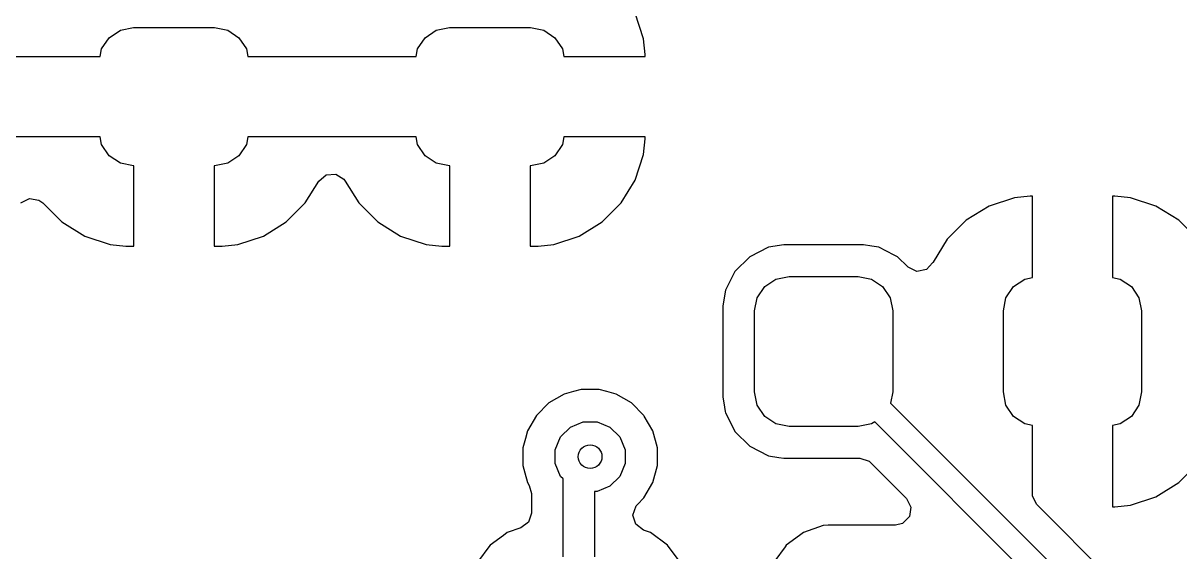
# Model space of a CAD drawing. Extents: x 2.09 to 4.51, y -4.8 to -2.93.
# Drawn here: x 3.4191 to 3.7074, y -3.5696 to -3.4379 of the extents above; entities that cross this region are included whole.
import ezdxf

# ---------------------------------------------------------------- set-up
doc = ezdxf.new("R2010")
doc.units = 0
doc.header["$MEASUREMENT"] = 0
doc.layers.add('BLACK', color=7, linetype='CONTINUOUS')

msp = doc.modelspace()

# ---------------------------------------------------------------- linework, layer by layer
at = {"layer": 'BLACK', "linetype": 'CONTINUOUS'}
for p, q in [((3.57373, -3.44176), (3.57163, -3.43541)), ((3.44331, -3.43963), (3.4466, -3.43898)), ((3.4466, -3.43898), (3.46678, -3.43898)), ((3.46678, -3.43898), (3.47008, -3.43963)), ((3.52205, -3.43963), (3.52534, -3.43898)), ((3.52534, -3.43898), (3.54552, -3.43898)), ((3.54552, -3.43898), (3.54882, -3.43963)), ((3.43865, -3.44429), (3.44051, -3.4415)), ((3.44051, -3.4415), (3.44331, -3.43963)), ((3.47008, -3.43963), (3.47287, -3.4415)), ((3.47287, -3.4415), (3.47474, -3.44429)), ((3.51739, -3.44429), (3.51925, -3.4415)), ((3.51925, -3.4415), (3.52205, -3.43963)), ((3.54882, -3.43963), (3.55161, -3.4415)), ((3.55161, -3.4415), (3.55348, -3.44429)), ((3.57413, -3.44568), (3.57373, -3.44176)), ((3.57373, -3.44176), (3.57373, -3.44176)), ((3.43827, -3.4462), (3.43865, -3.44429)), ((3.47474, -3.44429), (3.47512, -3.4462)), ((3.51701, -3.4462), (3.51739, -3.44429)), ((3.55348, -3.44429), (3.55386, -3.4462)), ((3.40425, -3.4462), (3.43827, -3.4462)), ((3.47512, -3.4462), (3.51701, -3.4462)), ((3.55386, -3.4462), (3.57413, -3.4462)), ((3.57413, -3.4462), (3.57413, -3.44568)), ((3.57413, -3.4462), (3.57413, -3.4462)), ((3.43827, -3.4662), (3.40425, -3.4662)), ((3.43865, -3.46811), (3.43827, -3.4662)), ((3.44051, -3.4709), (3.43865, -3.46811)), ((3.47474, -3.46811), (3.47287, -3.4709)), ((3.47512, -3.4662), (3.47474, -3.46811)), ((3.51701, -3.4662), (3.47512, -3.4662)), ((3.51739, -3.46811), (3.51701, -3.4662)), ((3.51925, -3.4709), (3.51739, -3.46811)), ((3.55348, -3.46811), (3.55161, -3.4709)), ((3.55386, -3.4662), (3.55348, -3.46811)), ((3.57413, -3.4662), (3.55386, -3.4662)), ((3.57373, -3.47064), (3.57413, -3.46672)), ((3.57413, -3.46672), (3.57413, -3.4662)), ((3.57413, -3.4662), (3.57413, -3.4662)), ((3.44331, -3.47277), (3.44051, -3.4709)), ((3.47287, -3.4709), (3.47008, -3.47277)), ((3.52205, -3.47277), (3.51925, -3.4709)), ((3.55161, -3.4709), (3.54882, -3.47277)), ((3.57163, -3.47699), (3.57373, -3.47064)), ((3.4466, -3.47343), (3.44331, -3.47277)), ((3.44669, -3.47343), (3.4466, -3.47343)), ((3.44669, -3.49343), (3.44669, -3.47343)), ((3.46678, -3.47343), (3.46669, -3.47343)), ((3.46669, -3.47343), (3.46669, -3.49343)), ((3.47008, -3.47277), (3.46678, -3.47343)), ((3.52534, -3.47343), (3.52205, -3.47277)), ((3.52543, -3.47343), (3.52534, -3.47343)), ((3.52543, -3.49343), (3.52543, -3.47343)), ((3.54552, -3.47343), (3.54543, -3.47343)), ((3.54543, -3.47343), (3.54543, -3.49343)), ((3.54882, -3.47277), (3.54552, -3.47343)), ((3.49275, -3.47722), (3.49458, -3.47566)), ((3.49458, -3.47566), (3.49698, -3.47548)), ((3.49698, -3.47548), (3.49903, -3.47674)), ((3.49903, -3.47674), (3.49938, -3.47722)), ((3.48938, -3.48268), (3.49275, -3.47722)), ((3.49938, -3.47722), (3.50275, -3.48268)), ((3.56812, -3.48268), (3.57163, -3.47699)), ((3.4185, -3.48269), (3.42065, -3.48159)), ((3.42065, -3.48159), (3.42303, -3.48197)), ((3.42303, -3.48197), (3.42402, -3.48269)), ((3.66617, -3.48138), (3.65982, -3.48349)), ((3.67009, -3.48098), (3.66617, -3.48138)), ((3.66617, -3.48138), (3.66617, -3.48138)), ((3.67061, -3.48098), (3.67009, -3.48098)), ((3.67061, -3.50126), (3.67061, -3.48098)), ((3.67061, -3.48098), (3.67061, -3.48098)), ((3.67061, -3.48098), (3.67061, -3.48098)), ((3.69113, -3.48098), (3.69061, -3.48098)), ((3.69061, -3.48098), (3.69061, -3.48098)), ((3.69061, -3.48098), (3.69061, -3.50126)), ((3.69505, -3.48138), (3.69113, -3.48098)), ((3.7014, -3.48349), (3.69505, -3.48138)), ((3.42402, -3.48269), (3.42874, -3.48741)), ((3.48465, -3.48741), (3.48938, -3.48268)), ((3.48938, -3.48268), (3.48938, -3.48268)), ((3.50275, -3.48268), (3.50275, -3.48268)), ((3.50275, -3.48268), (3.50748, -3.48741)), ((3.56339, -3.48741), (3.56812, -3.48268)), ((3.65982, -3.48349), (3.65413, -3.487)), ((3.70709, -3.487), (3.7014, -3.48349)), ((3.42874, -3.48741), (3.43443, -3.49092)), ((3.47896, -3.49092), (3.48465, -3.48741)), ((3.50748, -3.48741), (3.51317, -3.49092)), ((3.5577, -3.49092), (3.56339, -3.48741)), ((3.65413, -3.487), (3.6494, -3.49173)), ((3.71182, -3.49173), (3.70709, -3.487)), ((3.43443, -3.49092), (3.44078, -3.49302)), ((3.47261, -3.49302), (3.47896, -3.49092)), ((3.51317, -3.49092), (3.51952, -3.49302)), ((3.55135, -3.49302), (3.5577, -3.49092)), ((3.44078, -3.49302), (3.4447, -3.49343)), ((3.4447, -3.49343), (3.44669, -3.49343)), ((3.46669, -3.49343), (3.46669, -3.49343)), ((3.46669, -3.49343), (3.46869, -3.49343)), ((3.46869, -3.49343), (3.47261, -3.49302)), ((3.47261, -3.49302), (3.47261, -3.49302)), ((3.51952, -3.49302), (3.52344, -3.49343)), ((3.52344, -3.49343), (3.52543, -3.49343)), ((3.54543, -3.49343), (3.54543, -3.49343)), ((3.54543, -3.49343), (3.54743, -3.49343)), ((3.54743, -3.49343), (3.55135, -3.49302)), ((3.55135, -3.49302), (3.55135, -3.49302)), ((3.60483, -3.4937), (3.60017, -3.49608)), ((3.60869, -3.49309), (3.60483, -3.4937)), ((3.60483, -3.4937), (3.60483, -3.4937)), ((3.62851, -3.49309), (3.60869, -3.49309)), ((3.60869, -3.49309), (3.60869, -3.49309)), ((3.63064, -3.49343), (3.62851, -3.49309)), ((3.62851, -3.49309), (3.62851, -3.49309)), ((3.63238, -3.4937), (3.63064, -3.49343)), ((3.6362, -3.49565), (3.63238, -3.4937)), ((3.63238, -3.4937), (3.63238, -3.4937)), ((3.6494, -3.49173), (3.64589, -3.49742)), ((3.60017, -3.49608), (3.59647, -3.49977)), ((3.63704, -3.49608), (3.6362, -3.49565)), ((3.63957, -3.49861), (3.63704, -3.49608)), ((3.59647, -3.49977), (3.5941, -3.50443)), ((3.63966, -3.4987), (3.63957, -3.49861)), ((3.64185, -3.49972), (3.63966, -3.4987)), ((3.64421, -3.49926), (3.64185, -3.49972)), ((3.64575, -3.49761), (3.64421, -3.49926)), ((3.64577, -3.49762), (3.64575, -3.49761)), ((3.64582, -3.49753), (3.64577, -3.49762)), ((3.64586, -3.4975), (3.64582, -3.49753)), ((3.64589, -3.49742), (3.64586, -3.4975)), ((3.6039, -3.50351), (3.60669, -3.50164)), ((3.60669, -3.50164), (3.60999, -3.50098)), ((3.60999, -3.50098), (3.62721, -3.50098)), ((3.62721, -3.50098), (3.63051, -3.50164)), ((3.63051, -3.50164), (3.6333, -3.50351)), ((3.66591, -3.50351), (3.6687, -3.50164)), ((3.6687, -3.50164), (3.67061, -3.50126)), ((3.69061, -3.50126), (3.69252, -3.50164)), ((3.69252, -3.50164), (3.69531, -3.50351)), ((3.5941, -3.50443), (3.59348, -3.5083)), ((3.5941, -3.50443), (3.5941, -3.50443)), ((3.60203, -3.5063), (3.6039, -3.50351)), ((3.6333, -3.50351), (3.63517, -3.5063)), ((3.66404, -3.5063), (3.66591, -3.50351)), ((3.69531, -3.50351), (3.69718, -3.5063)), ((3.59348, -3.5083), (3.59348, -3.53107)), ((3.60138, -3.5096), (3.60203, -3.5063)), ((3.63517, -3.5063), (3.63583, -3.5096)), ((3.66339, -3.5096), (3.66404, -3.5063)), ((3.69718, -3.5063), (3.69783, -3.5096)), ((3.60138, -3.52977), (3.60138, -3.5096)), ((3.63583, -3.5096), (3.63583, -3.52977)), ((3.66339, -3.52977), (3.66339, -3.5096)), ((3.69783, -3.5096), (3.69783, -3.52977)), ((3.55394, -3.53029), (3.55012, -3.53249)), ((3.55626, -3.52966), (3.55394, -3.53029)), ((3.5582, -3.52914), (3.55626, -3.52966)), ((3.56261, -3.52914), (3.5582, -3.52914)), ((3.56455, -3.52966), (3.56261, -3.52914)), ((3.56687, -3.53029), (3.56455, -3.52966)), ((3.57069, -3.53249), (3.56687, -3.53029)), ((3.56687, -3.53029), (3.56687, -3.53029)), ((3.59348, -3.53107), (3.59371, -3.53249)), ((3.60203, -3.53307), (3.60138, -3.52977)), ((3.63583, -3.52977), (3.63528, -3.53254)), ((3.66404, -3.53307), (3.66339, -3.52977)), ((3.69783, -3.52977), (3.69718, -3.53307)), ((3.55012, -3.53249), (3.547, -3.53561)), ((3.57381, -3.53561), (3.57069, -3.53249)), ((3.57069, -3.53249), (3.57069, -3.53249)), ((3.59371, -3.53249), (3.59405, -3.53463)), ((3.6039, -3.53586), (3.60203, -3.53307)), ((3.63528, -3.53254), (3.69113, -3.58839)), ((3.66591, -3.53586), (3.66404, -3.53307)), ((3.69718, -3.53307), (3.69531, -3.53586)), ((3.547, -3.53561), (3.54479, -3.53943)), ((3.55548, -3.53853), (3.55868, -3.53721)), ((3.55868, -3.53721), (3.56213, -3.53721)), ((3.56213, -3.53721), (3.56533, -3.53853)), ((3.5739, -3.53577), (3.57381, -3.53561)), ((3.57601, -3.53943), (3.5739, -3.53577)), ((3.59405, -3.53463), (3.5941, -3.53494)), ((3.5941, -3.53494), (3.5941, -3.53494)), ((3.5941, -3.53494), (3.59628, -3.53922)), ((3.60669, -3.53773), (3.6039, -3.53586)), ((3.63131, -3.5372), (3.63051, -3.53773)), ((3.68593, -3.59182), (3.63131, -3.5372)), ((3.6687, -3.53773), (3.66591, -3.53586)), ((3.69531, -3.53586), (3.69252, -3.53773)), ((3.54479, -3.53943), (3.54427, -3.5414)), ((3.55304, -3.54097), (3.55548, -3.53853)), ((3.56533, -3.53853), (3.56777, -3.54097)), ((3.57716, -3.54369), (3.57601, -3.53943)), ((3.57601, -3.53943), (3.57601, -3.53943)), ((3.57601, -3.53943), (3.57601, -3.53943)), ((3.59628, -3.53922), (3.59647, -3.5396)), ((3.59647, -3.5396), (3.60017, -3.54329)), ((3.60999, -3.53839), (3.60669, -3.53773)), ((3.62721, -3.53839), (3.60999, -3.53839)), ((3.63051, -3.53773), (3.62721, -3.53839)), ((3.67061, -3.53811), (3.6687, -3.53773)), ((3.67061, -3.55509), (3.67061, -3.53811)), ((3.69252, -3.53773), (3.69061, -3.53811)), ((3.69061, -3.53811), (3.69061, -3.55839)), ((3.54427, -3.5414), (3.54365, -3.54369)), ((3.55172, -3.54417), (3.55304, -3.54097)), ((3.56777, -3.54097), (3.56909, -3.54417)), ((3.54365, -3.54369), (3.54365, -3.5481)), ((3.55172, -3.54762), (3.55172, -3.54417)), ((3.56909, -3.54417), (3.56909, -3.54762)), ((3.57716, -3.5481), (3.57716, -3.54369)), ((3.60017, -3.54329), (3.60483, -3.54567)), ((3.60483, -3.54567), (3.60745, -3.54608)), ((3.54365, -3.5481), (3.54415, -3.54996)), ((3.55304, -3.55082), (3.55172, -3.54762)), ((3.56909, -3.54762), (3.56777, -3.55082)), ((3.57601, -3.55236), (3.57716, -3.5481)), ((3.60745, -3.54608), (3.60869, -3.54628)), ((3.60869, -3.54628), (3.62761, -3.54628)), ((3.62761, -3.54628), (3.6299, -3.54702)), ((3.6299, -3.54702), (3.63037, -3.54742)), ((3.63037, -3.54742), (3.63927, -3.55632)), ((3.70709, -3.55237), (3.71182, -3.54764)), ((3.54415, -3.54996), (3.54479, -3.55236)), ((3.55364, -3.55142), (3.55304, -3.55082)), ((3.55364, -3.57087), (3.55364, -3.55142)), ((3.56777, -3.55082), (3.56533, -3.55326)), ((3.54479, -3.55236), (3.54479, -3.55236)), ((3.54479, -3.55236), (3.54523, -3.55311)), ((3.54523, -3.55311), (3.54575, -3.55506)), ((3.56213, -3.55458), (3.56152, -3.55458)), ((3.56152, -3.55458), (3.56152, -3.57087)), ((3.56533, -3.55326), (3.56213, -3.55458)), ((3.57381, -3.55618), (3.57601, -3.55236)), ((3.7014, -3.55588), (3.70709, -3.55237)), ((3.54575, -3.55506), (3.54575, -3.55995)), ((3.57221, -3.55778), (3.57381, -3.55618)), ((3.63927, -3.55632), (3.64036, -3.55847)), ((3.67066, -3.5557), (3.67061, -3.55509)), ((3.67175, -3.55785), (3.67066, -3.5557)), ((3.69505, -3.55799), (3.7014, -3.55588)), ((3.54575, -3.55995), (3.545, -3.56224)), ((3.57107, -3.56044), (3.57187, -3.55817)), ((3.57187, -3.55817), (3.57221, -3.55778)), ((3.64036, -3.55847), (3.63998, -3.56084)), ((3.6957, -3.58179), (3.67175, -3.55785)), ((3.69061, -3.55839), (3.69061, -3.55839)), ((3.69061, -3.55839), (3.69113, -3.55839)), ((3.69113, -3.55839), (3.69505, -3.55799)), ((3.69505, -3.55799), (3.69505, -3.55799)), ((3.545, -3.56224), (3.54314, -3.56363)), ((3.57177, -3.56275), (3.57107, -3.56044)), ((3.57368, -3.56421), (3.57177, -3.56275)), ((3.61851, -3.56308), (3.61354, -3.56482)), ((3.61969, -3.56297), (3.61851, -3.56308)), ((3.61851, -3.56308), (3.61851, -3.56308)), ((3.63651, -3.56297), (3.61969, -3.56297)), ((3.63828, -3.56255), (3.63651, -3.56297)), ((3.63998, -3.56084), (3.63828, -3.56255)), ((3.53877, -3.56552), (3.53548, -3.56796)), ((3.53972, -3.56482), (3.53877, -3.56552)), ((3.54314, -3.56363), (3.53972, -3.56482)), ((3.53972, -3.56482), (3.53972, -3.56482)), ((3.53972, -3.56482), (3.53972, -3.56482)), ((3.57544, -3.56482), (3.57368, -3.56421)), ((3.57968, -3.56796), (3.57544, -3.56482)), ((3.57544, -3.56482), (3.57544, -3.56482)), ((3.57544, -3.56482), (3.57544, -3.56482)), ((3.61259, -3.56552), (3.60929, -3.56796)), ((3.61354, -3.56482), (3.61259, -3.56552)), ((3.61354, -3.56482), (3.61354, -3.56482)), ((3.61354, -3.56482), (3.61354, -3.56482)), ((3.53517, -3.56837), (3.53258, -3.57188)), ((3.53548, -3.56796), (3.53517, -3.56837)), ((3.53548, -3.56796), (3.53548, -3.56796)), ((3.58281, -3.5722), (3.57968, -3.56796)), ((3.60899, -3.56837), (3.6064, -3.57188)), ((3.60929, -3.56796), (3.60899, -3.56837)), ((3.60929, -3.56796), (3.60929, -3.56796))]:
    msp.add_line(p, q, dxfattribs=at)
at = {"layer": 'BLACK'}
msp.add_circle((3.5604, -3.5459), 0.00295, dxfattribs=at)
at = {"layer": 'WHITE'}
msp.add_circle((3.5604, -3.5459), 0.00295, dxfattribs=at)

doc.saveas('drawing.dxf')
